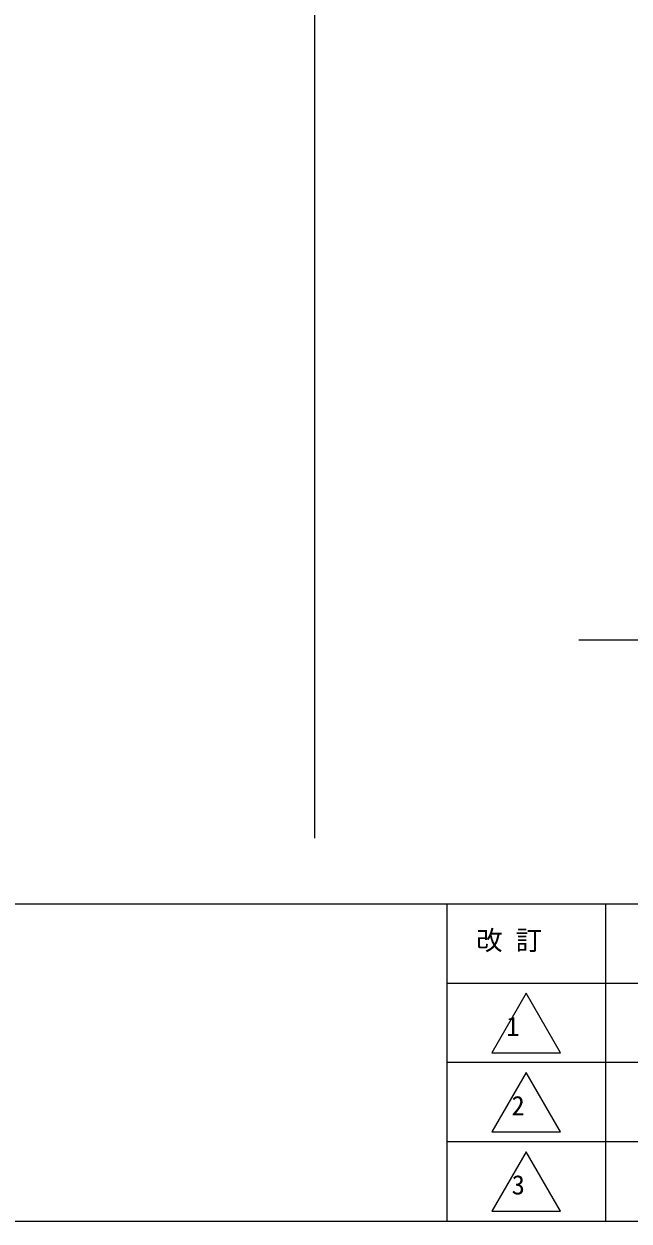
# Model space of a CAD drawing. Units: millimetres, scale not verified. Extents: x -203 to 203, y -143 to 143.
# Drawn here: x -110 to -64.2, y -138 to -47.3 of the extents above; entities that cross this region are included whole.
import ezdxf
from ezdxf.enums import TextEntityAlignment as Align

# ---------------------------------------------------------------- set-up
doc = ezdxf.new("R2010")
doc.units = ezdxf.units.MM
doc.header["$LTSCALE"] = 0.25
for name, color, linetype, lineweight in [('0-3_図面_FORMAT$03_TEXT', 7, 'Continuous', 18), ('0-4_図面_FORMAT$01_WAKU$OUT_LINE', 6, 'Continuous', 18), ('0-5_図面_FORMAT$01_WAKU$SUB_LINE', 7, 'Continuous', 18), ('0-8_DIMENSION_LINES$03_LINES', 7, 'Continuous', 18)]:
    doc.layers.add(name, color=color, linetype=linetype, lineweight=lineweight)
doc.styles.add('ＭＳ ゴシック', font='')
doc.styles.get('ＭＳ ゴシック').set_extended_font_data('MS Gothic')

msp = doc.modelspace()

# ---------------------------------------------------------------- linework, layer by layer
at = {"layer": '0-3_図面_FORMAT$03_TEXT'}
for points in [[(-72, -120.75), (-74.5981, -125.25), (-69.4019, -125.25)], [(-72, -126.75), (-74.5981, -131.25), (-69.4019, -131.25)], [(-72, -132.75), (-74.5981, -137.25), (-69.4019, -137.25)]]:
    msp.add_lwpolyline(points, close=True, dxfattribs=at)
at = {"layer": '0-4_図面_FORMAT$01_WAKU$OUT_LINE'}
for p, q in [((198, -114), (-198, -114)), ((-78, -114), (-78, -138)), ((198, -120), (-78, -120))]:
    msp.add_line(p, q, dxfattribs=at)
msp.add_lwpolyline([(-198, -138), (198, -138), (198, 138), (-198, 138)], close=True, dxfattribs=at)
at = {"layer": '0-5_図面_FORMAT$01_WAKU$SUB_LINE'}
for p, q in [((-66, -114), (-66, -138)), ((12, -126), (-78, -126)), ((12, -132), (-78, -132))]:
    msp.add_line(p, q, dxfattribs=at)
at = {"layer": '0-8_DIMENSION_LINES$03_LINES'}
for p, q in [((-88, 133), (-88, -109)), ((-68, -94), (47.46, -94))]:
    msp.add_line(p, q, dxfattribs=at)

# ---------------------------------------------------------------- texts
at = {"layer": '0-3_図面_FORMAT$03_TEXT', "style": 'ＭＳ ゴシック'}
for s, p in [('改 訂', (-75.7778, -117.9133)), ('1', (-73.4978, -124.4298)), ('2', (-73.0978, -130.4298)), ('3', (-73.0878, -136.4298))]:
    msp.add_text(s, height=1.466, dxfattribs=at).set_placement(p, align=Align.BOTTOM_LEFT)

doc.saveas('drawing.dxf')
